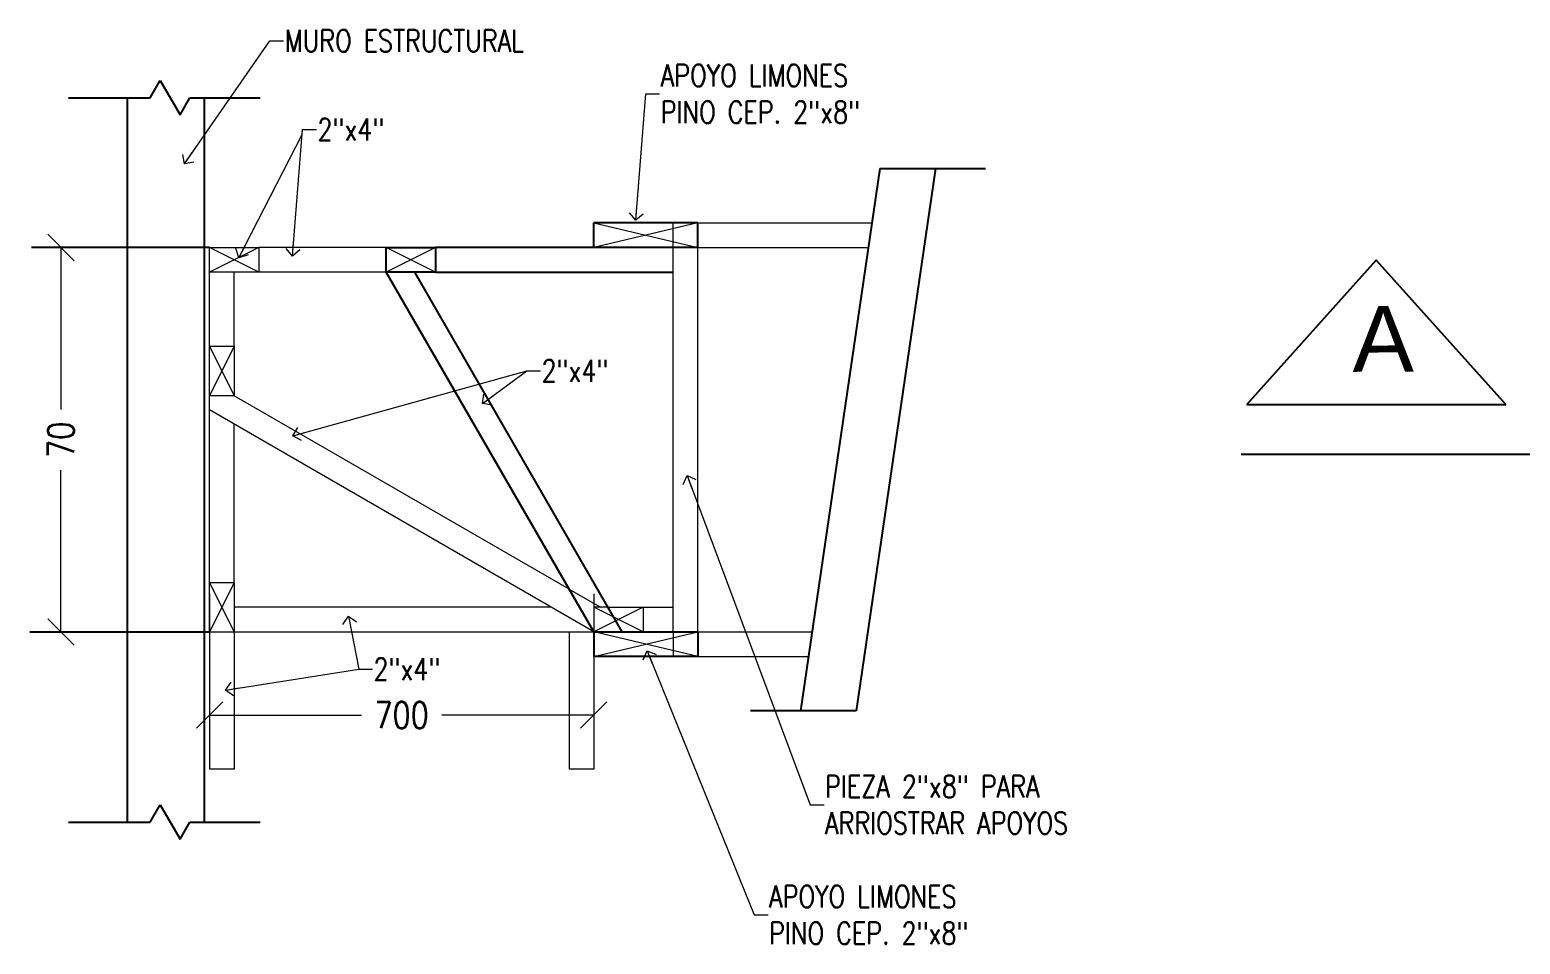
# Model space of a CAD drawing. Header units: metres. Extents: x -40 to 265, y 63 to 163.
# Drawn here: x 211.964 to 214.68, y 157.026 to 158.691 of the extents above; entities that cross this region are included whole.
import ezdxf

# ---------------------------------------------------------------- set-up
doc = ezdxf.new("R2010")
doc.units = ezdxf.units.M
doc.header["$LTSCALE"] = 5
doc.header["$MEASUREMENT"] = 0
doc.layers.get('0').update_dxf_attribs({"color": 30})
doc.layers.get('DEFPOINTS').update_dxf_attribs({"color": 210})
for name, color, linetype, lineweight in [('A-ANNO-DIMS', 3, 'Continuous', 18), ('A-ANNO-TEXT', 3, 'Continuous', 18), ('A-DETL-GRPH', 4, 'Continuous', 25), ('A-DETL-MBND', 3, 'Continuous', 18), ('A-DETL-MCUT', 4, 'Continuous', 25), ('A-DETL-PATT', 8, 'Continuous', 18)]:
    doc.layers.add(name, color=color, linetype=linetype, lineweight=lineweight)
doc.styles.add('E-ARIAL', font='arial.ttf')
doc.styles.add('E-ROMANS', font='romans.shx', dxfattribs={"width": 0.8})
doc.dimstyles.new('E-0010_TICK_18', dxfattribs={"dimscale": 0.001, "dimtxt": 18, "dimasz": 18, "dimexe": 9, "dimexo": 6, "dimgap": 9, "dimtad": 0, "dimdec": 0, "dimlfac": 1000, "dimzin": 0, "dimdsep": 46, "dimtxsty": 'E-ROMANS', "dimblk": 'OBLIQUE', "dimcen": 9, "dimclrd": 256, "dimclre": 256, "dimclrt": 256, "dimadec": 0, "dimazin": 0, "dimtfac": 1, "dimtdec": 0, "dimtmove": 1, "dimatfit": 3, "dimldrblk": 'OPEN90', "dimfxl": 1, "dimtfill": 1, "dimtolj": 1, "dimtzin": 0, "dimarcsym": 0})
doc.dimstyles.new('E-0020_TICK_24', dxfattribs={"dimscale": 0.001, "dimtxt": 48, "dimasz": 48, "dimexe": 24, "dimexo": 16, "dimgap": 24, "dimtad": 0, "dimdec": 0, "dimlfac": 1000, "dimzin": 0, "dimdsep": 46, "dimtxsty": 'E-ROMANS', "dimblk": 'OBLIQUE', "dimcen": 24, "dimclrd": 256, "dimclre": 256, "dimclrt": 256, "dimadec": 0, "dimazin": 0, "dimtfac": 1, "dimtdec": 0, "dimtmove": 1, "dimatfit": 3, "dimldrblk": 'OPEN90', "dimfxl": 1, "dimtfill": 1, "dimtolj": 1, "dimtzin": 0, "dimlwd": -1, "dimarcsym": 0})

# ---------------------------------------------------------------- blocks, each defined once
blk = doc.blocks.new('_Oblique')
at = {"color": 0, "linetype": 'ByBlock', "lineweight": -2}
blk.add_line((-0.5, -0.5), (0.5, 0.5), dxfattribs=at)
blk = doc.blocks.new('*D59')
at = {"layer": 'A-ANNO-DIMS', "lineweight": -2, "transparency": 16777216}
for p, q in [((212.2914, 157.6638), (212.2914, 157.4188)), ((212.9914, 157.6638), (212.9914, 157.4188))]:
    blk.add_line(p, q, dxfattribs=at)
at = {"layer": 'A-ANNO-DIMS', "transparency": 16777216}
for p, q in [((212.2914, 157.4428), (212.568, 157.4428)), ((212.9914, 157.4428), (212.7148, 157.4428))]:
    blk.add_line(p, q, dxfattribs=at)
at = {"layer": 'DEFPOINTS', "color": 0, "transparency": 16777216}
for p in [(212.2914, 157.6798), (212.9914, 157.6798), (212.9914, 157.4428)]:
    blk.add_point(p, dxfattribs=at)
at = {"layer": 'A-ANNO-DIMS', "transparency": 16777216, "xscale": 0.048, "yscale": 0.048, "zscale": 0.048, "rotation": 180}
blk.add_blockref('_Oblique', (212.2914, 157.4428), dxfattribs=at)
at = {"layer": 'A-ANNO-DIMS', "transparency": 16777216, "xscale": 0.048, "yscale": 0.048, "zscale": 0.048}
blk.add_blockref('_Oblique', (212.9914, 157.4428), dxfattribs=at)
at = {"layer": 'A-ANNO-DIMS', "transparency": 16777216, "insert": (212.6414, 157.4428), "char_height": 0.048, "attachment_point": 5, "style": 'E-ROMANS', "bg_fill": 3, "box_fill_scale": 1.25, "bg_fill_color": 256, "bg_fill_true_color": 13158600, "bg_fill_transparency": 0}
blk.add_mtext('\\A1;700', dxfattribs=at)
blk = doc.blocks.new('_Open90')
at = {"color": 0, "linetype": 'ByBlock', "lineweight": -2}
for p, q in [((0, 0), (-1, 0)), ((-0.5, 0.5), (0, 0)), ((0, 0), (-0.5, -0.5))]:
    blk.add_line(p, q, dxfattribs=at)
blk = doc.blocks.new('*D60')
at = {"layer": 'A-ANNO-DIMS', "lineweight": -2, "transparency": 16777216}
for p, q in [((212.2754, 158.2946), (211.9965, 158.2946)), ((212.2754, 157.5942), (211.9965, 157.5942))]:
    blk.add_line(p, q, dxfattribs=at)
at = {"layer": 'A-ANNO-DIMS', "transparency": 16777216}
for p, q in [((212.0205, 158.2946), (212.0205, 157.9995)), ((212.0205, 157.5942), (212.0205, 157.8893))]:
    blk.add_line(p, q, dxfattribs=at)
at = {"layer": 'DEFPOINTS', "color": 0, "transparency": 16777216}
for p in [(212.2914, 158.2946), (212.0205, 157.5942), (212.2914, 157.5942)]:
    blk.add_point(p, dxfattribs=at)
at = {"layer": 'A-ANNO-DIMS', "transparency": 16777216, "xscale": 0.048, "yscale": 0.048, "zscale": 0.048}
for p, rotation in [((212.0205, 158.2946), 90), ((212.0205, 157.5942), 270)]:
    blk.add_blockref('_Oblique', p, dxfattribs=dict(at, rotation=rotation))
at = {"layer": 'A-ANNO-DIMS', "transparency": 16777216, "insert": (212.0205, 157.9444), "char_height": 0.048, "attachment_point": 5, "rotation": 90, "style": 'E-ROMANS', "bg_fill": 3, "box_fill_scale": 1.25, "bg_fill_color": 256, "bg_fill_true_color": 13158600, "bg_fill_transparency": 0}
blk.add_mtext('\\A1;70', dxfattribs=at)
blk = doc.blocks.new('QM-ARQ-DET')
at = {"layer": 'A-DETL-GRPH'}
for p, q in [((212.1834, 158.5674), (212.2015, 158.5986)), ((212.2015, 158.5986), (212.2376, 158.5361)), ((212.0342, 158.5674), (212.1834, 158.5674)), ((212.2376, 158.5361), (212.2556, 158.5674)), ((212.2556, 158.5674), (212.3839, 158.5674)), ((212.1834, 157.2481), (212.2015, 157.2794)), ((212.2015, 157.2794), (212.2376, 157.2169)), ((212.0342, 157.2481), (212.1834, 157.2481)), ((212.2376, 157.2169), (212.2556, 157.2481)), ((212.2556, 157.2481), (212.3839, 157.2481))]:
    blk.add_line(p, q, dxfattribs=at)
at = {"layer": 'A-DETL-GRPH', "flags": 128}
for points in [[(214.1815, 158.0085), (214.4175, 158.2714), (214.6534, 158.0085)], [(214.1815, 158.0085), (214.6534, 158.0085)], [(215.6276, 157.9177), (214.1713, 157.9177)]]:
    blk.add_lwpolyline(points, dxfattribs=at)
at = {"layer": 'A-DETL-MBND'}
for p, q in [((213.1364, 158.2946), (213.1364, 158.3396)), ((213.1814, 158.3396), (213.4985, 158.3396)), ((212.2914, 158.2496), (212.2914, 158.2946)), ((212.6132, 158.2946), (212.3814, 158.2946)), ((213.1364, 157.5946), (213.1364, 158.2946)), ((213.1814, 157.5946), (213.1814, 158.2946)), ((213.1814, 158.2946), (213.4919, 158.2946)), ((212.3364, 158.1147), (212.3364, 158.2496)), ((212.6132, 158.2496), (212.3814, 158.2496)), ((212.3364, 157.6842), (212.3364, 157.9728)), ((213.0814, 157.6396), (213.1364, 157.6396)), ((212.9914, 157.5942), (212.2914, 157.5942)), ((213.1364, 157.5946), (213.1364, 157.5496)), ((213.1814, 157.5946), (213.3893, 157.5946)), ((213.1814, 157.5496), (213.3827, 157.5496)), ((212.3364, 157.3442), (212.2914, 157.3442)), ((212.9914, 157.3442), (212.9464, 157.3442))]:
    blk.add_line(p, q, dxfattribs=at)
blk.add_lwpolyline([(212.2914, 158.2496), (212.2914, 158.2946), (212.3814, 158.2946), (212.3814, 158.2496), (212.2914, 158.2496)], dxfattribs=at)
at = {"layer": 'A-DETL-MCUT'}
for p, q in [((212.1414, 158.5674), (212.1414, 157.2481)), ((212.2814, 158.5674), (212.2814, 157.2481)), ((212.9914, 158.2946), (212.9914, 158.3396)), ((213.1814, 158.3396), (212.9914, 158.3396)), ((213.1814, 158.2946), (213.1814, 158.3396)), ((212.9914, 158.2946), (212.7032, 158.2946)), ((213.1814, 158.2946), (212.9914, 158.2946)), ((212.7032, 158.2496), (213.1364, 158.2496)), ((212.9914, 157.5946), (212.9914, 157.5496)), ((212.9914, 157.5946), (212.9914, 157.5496)), ((212.9914, 157.5946), (213.1814, 157.5946)), ((213.1814, 157.5946), (213.1814, 157.5496)), ((213.1814, 157.5496), (212.9914, 157.5496))]:
    blk.add_line(p, q, dxfattribs=at)
for points in [[(213.513, 158.4383), (213.3682, 157.4509)], [(213.6143, 158.4383), (213.4695, 157.4509)], [(213.513, 158.4383), (213.7053, 158.4383)], [(212.6132, 158.2496), (212.6132, 158.2946), (212.7032, 158.2946), (212.7032, 158.2496), (212.6132, 158.2496)], [(213.4695, 157.4509), (213.2772, 157.4509)]]:
    blk.add_lwpolyline(points, dxfattribs=at)
at = {"layer": 'A-DETL-PATT'}
for p, q in [((213.1814, 158.3396), (212.9914, 158.2946)), ((212.9914, 158.3396), (213.1814, 158.2946)), ((212.3814, 158.2946), (212.2914, 158.2496)), ((212.3814, 158.2496), (212.2914, 158.2946)), ((212.7032, 158.2496), (212.6132, 158.2946)), ((212.7032, 158.2946), (212.6132, 158.2496)), ((213.0814, 157.6396), (213.0317, 157.6148)), ((212.9914, 157.5496), (213.1814, 157.5946)), ((213.1814, 157.5496), (212.9914, 157.5946))]:
    blk.add_line(p, q, dxfattribs=at)
at = {"layer": 'A-ANNO-TEXT', "ltscale": 0.5, "style": 'E-ARIAL'}
blk.add_text('A', height=0.12, rotation=0.1865, dxfattribs=at).set_placement((214.3744, 158.0681))
at = {"layer": 'A-ANNO-TEXT', "char_height": 0.04, "attachment_point": 4, "style": 'E-ROMANS'}
for s, insert in [('MURO ESTRUCTURAL', (212.4283, 158.6711)), ('\\A1;APOYO LIMONES\\PPINO CEP. 2"x8"', (213.1136, 158.5746)), ('2"x4"', (212.488, 158.5095)), ('2"x4"', (212.8964, 158.0701)), ('PIEZA 2"x8" PARA\\PARRIOSTRAR APOYOS', (213.4131, 157.2796)), ('\\A1;APOYO LIMONES\\PPINO CEP. 2"x8"', (213.3111, 157.079))]:
    blk.add_mtext(s, dxfattribs=dict(at, insert=insert))
at = {"layer": 'A-DETL-GRPH', "annotation_type": 0, "has_hookline": 1, "hookline_direction": 0}
for points, text_width in [([(212.2456, 158.4468), (212.4013, 158.6711), (212.4263, 158.6711)], 0.4846), ([(213.068, 158.3441), (213.0866, 158.5746), (213.1116, 158.5746)], 0.4038), ([(212.4423, 158.279), (212.461, 158.5095), (212.486, 158.5095)], 0.1219), ([(212.7888, 158.0102), (212.8694, 158.0701), (212.8944, 158.0701)], 0.1219), ([(213.1617, 157.8791), (213.3861, 157.2796), (213.4111, 157.2796)], 0.4937), ([(213.0887, 157.56), (213.2841, 157.079), (213.3091, 157.079)], 0.4038)]:
    blk.add_leader(points, dimstyle='E-0010_TICK_18', override={"dimscale": 1, "dimtxt": 0.04, "dimasz": 0.025, "dimexe": 0.0015, "dimexo": 0.0005, "dimgap": 0.002, "dimtad": 0, "dimdec": 2, "dimlfac": 100, "dimtxsty": 'E-ROMANS', "dimcen": 4, "dimse1": 1, "dimse2": 1, "dimclrd": 1, "dimclre": 1, "dimclrt": 2, "dimtfac": 4, "dimtofl": 0}, dxfattribs=dict(at, text_width=text_width))
at = {"layer": 'A-DETL-GRPH'}
for points in [[(212.3446, 158.2757), (212.4603, 158.5004)], [(212.4434, 157.9516), (212.8694, 158.0701)]]:
    blk.add_leader(points, dimstyle='E-0010_TICK_18', override={"dimscale": 1, "dimtxt": 0.04, "dimasz": 0.025, "dimexe": 0.0015, "dimexo": 0.0005, "dimgap": 0.002, "dimtad": 0, "dimdec": 2, "dimlfac": 100, "dimtxsty": 'E-ROMANS', "dimcen": 4, "dimse1": 1, "dimse2": 1, "dimclrd": 1, "dimclre": 1, "dimclrt": 2, "dimtfac": 4, "dimtofl": 0}, dxfattribs=at)
at = {"layer": 'A-ANNO-DIMS'}
dim = blk.add_linear_dim(base=(212.9914, 157.4428), p1=(212.2914, 157.6798), p2=(212.9914, 157.6798), dimstyle='E-0020_TICK_24', dxfattribs=at)
dim.commit()
dim.dimension.update_dxf_attribs({"geometry": '*D59', "text_midpoint": (212.6414, 157.4428)})
at = {"layer": 'A-DETL-MBND'}
for p, q in [((212.9464, 157.6725), (212.3364, 158.0247)), ((212.9464, 157.6725), (213.0035, 157.6396)), ((212.9135, 157.6396), (212.3364, 157.6396)), ((213.0174, 157.6396), (212.9914, 157.6396)), ((212.9914, 157.6396), (212.9914, 157.5946)), ((213.0279, 157.6213), (212.9914, 157.6396)), ((213.0317, 157.6148), (212.9914, 157.5946)), ((212.3364, 157.5942), (212.3364, 157.3442)), ((212.9464, 157.5942), (212.9464, 157.3442)), ((212.9914, 157.5942), (212.9914, 157.3442))]:
    blk.add_line(p, q, dxfattribs=at)
blk.add_lwpolyline([(213.0174, 157.6396), (213.0814, 157.6396), (213.0814, 157.5946), (212.9914, 157.5946)], dxfattribs=at)
at = {"layer": 'A-DETL-MCUT'}
for p, q in [((212.9914, 157.5946), (212.6132, 158.2496)), ((213.0434, 157.5946), (212.6652, 158.2496))]:
    blk.add_line(p, q, dxfattribs=at)
at = {"layer": 'A-DETL-PATT'}
blk.add_line((213.0814, 157.5946), (213.0279, 157.6213), dxfattribs=at)
at = {"layer": 'A-ANNO-TEXT', "insert": (212.5901, 157.5264), "char_height": 0.04, "attachment_point": 4, "style": 'E-ROMANS'}
blk.add_mtext('2"x4"', dxfattribs=at)
at = {"layer": 'A-ANNO-DIMS'}
dim = blk.add_linear_dim(base=(212.0205, 157.5942), p1=(212.2914, 158.2946), p2=(212.2914, 157.5942), angle=90, text='70', dimstyle='E-0020_TICK_24', dxfattribs=at)
dim.commit()
dim.dimension.update_dxf_attribs({"geometry": '*D60', "text_midpoint": (212.0205, 157.9444)})
at = {"layer": 'A-DETL-GRPH', "annotation_type": 0, "has_hookline": 1, "hookline_direction": 0, "text_width": 0.1219}
blk.add_leader([(212.5444, 157.6228), (212.5631, 157.5264), (212.5881, 157.5264)], dimstyle='E-0010_TICK_18', override={"dimscale": 1, "dimtxt": 0.04, "dimasz": 0.025, "dimexe": 0.0015, "dimexo": 0.0005, "dimgap": 0.002, "dimtad": 0, "dimdec": 2, "dimlfac": 100, "dimtxsty": 'E-ROMANS', "dimcen": 4, "dimse1": 1, "dimse2": 1, "dimclrd": 1, "dimclre": 1, "dimclrt": 2, "dimtfac": 4, "dimtofl": 0}, dxfattribs=at)
at = {"layer": 'A-DETL-GRPH'}
blk.add_leader([(212.3206, 157.4884), (212.5631, 157.5264)], dimstyle='E-0010_TICK_18', override={"dimscale": 1, "dimtxt": 0.04, "dimasz": 0.025, "dimexe": 0.0015, "dimexo": 0.0005, "dimgap": 0.002, "dimtad": 0, "dimdec": 2, "dimlfac": 100, "dimtxsty": 'E-ROMANS', "dimcen": 4, "dimse1": 1, "dimse2": 1, "dimclrd": 1, "dimclre": 1, "dimclrt": 2, "dimtfac": 4, "dimtofl": 0}, dxfattribs=at)
for p, q in [((212.2914, 158.2946), (211.967, 158.2946)), ((212.2914, 157.5942), (211.9638, 157.5942))]:
    blk.add_line(p, q, dxfattribs=at)
at = {"layer": 'A-DETL-MBND'}
for p, q in [((212.2914, 158.1147), (212.2914, 158.2496)), ((212.2914, 157.6842), (212.2914, 158.0247)), ((212.9914, 157.5946), (212.2914, 157.9987)), ((212.2914, 157.5942), (212.2914, 157.3442))]:
    blk.add_line(p, q, dxfattribs=at)
for points in [[(212.3364, 158.0247), (212.2914, 158.0247), (212.2914, 158.1147), (212.3364, 158.1147), (212.3364, 158.0247)], [(212.3364, 157.5942), (212.2914, 157.5942), (212.2914, 157.6842), (212.3364, 157.6842), (212.3364, 157.5942)]]:
    blk.add_lwpolyline(points, dxfattribs=at)
at = {"layer": 'A-DETL-PATT'}
for p, q in [((212.2914, 158.1147), (212.3364, 158.0247)), ((212.3364, 158.1147), (212.2914, 158.0247)), ((212.3364, 157.6842), (212.2914, 157.5942)), ((212.2914, 157.6842), (212.3364, 157.5942))]:
    blk.add_line(p, q, dxfattribs=at)

msp = doc.modelspace()

# ---------------------------------------------------------------- block references
at = {"layer": 'A-DETL-MBND'}
msp.add_blockref('QM-ARQ-DET', (0, 0), dxfattribs=at)

doc.saveas('drawing.dxf')
